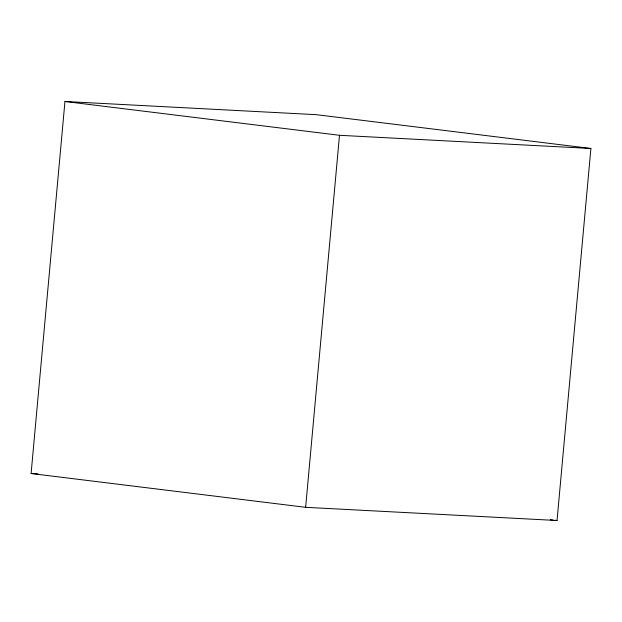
<?xml version="1.0" encoding="UTF-8"?>
<svg xmlns="http://www.w3.org/2000/svg" width="622" height="622" viewBox="0 0 622 622"><rect width="100%" height="100%" fill="white"/><g stroke="black" fill="none" stroke-linecap="round" stroke-linejoin="round"><path stroke-width="0.93" d="M31.1 473.521L64.96 101.487L316.365 114.681L590.9 148.479L557.04 520.513L305.635 507.319L31.1 473.521L37.872 473.871M305.635 507.319L339.495 135.293L590.9 148.479M64.96 101.487L339.495 135.293M550.299 519.681L553.191 520.039M555.119 520.272L557.04 520.513"/></g></svg>
